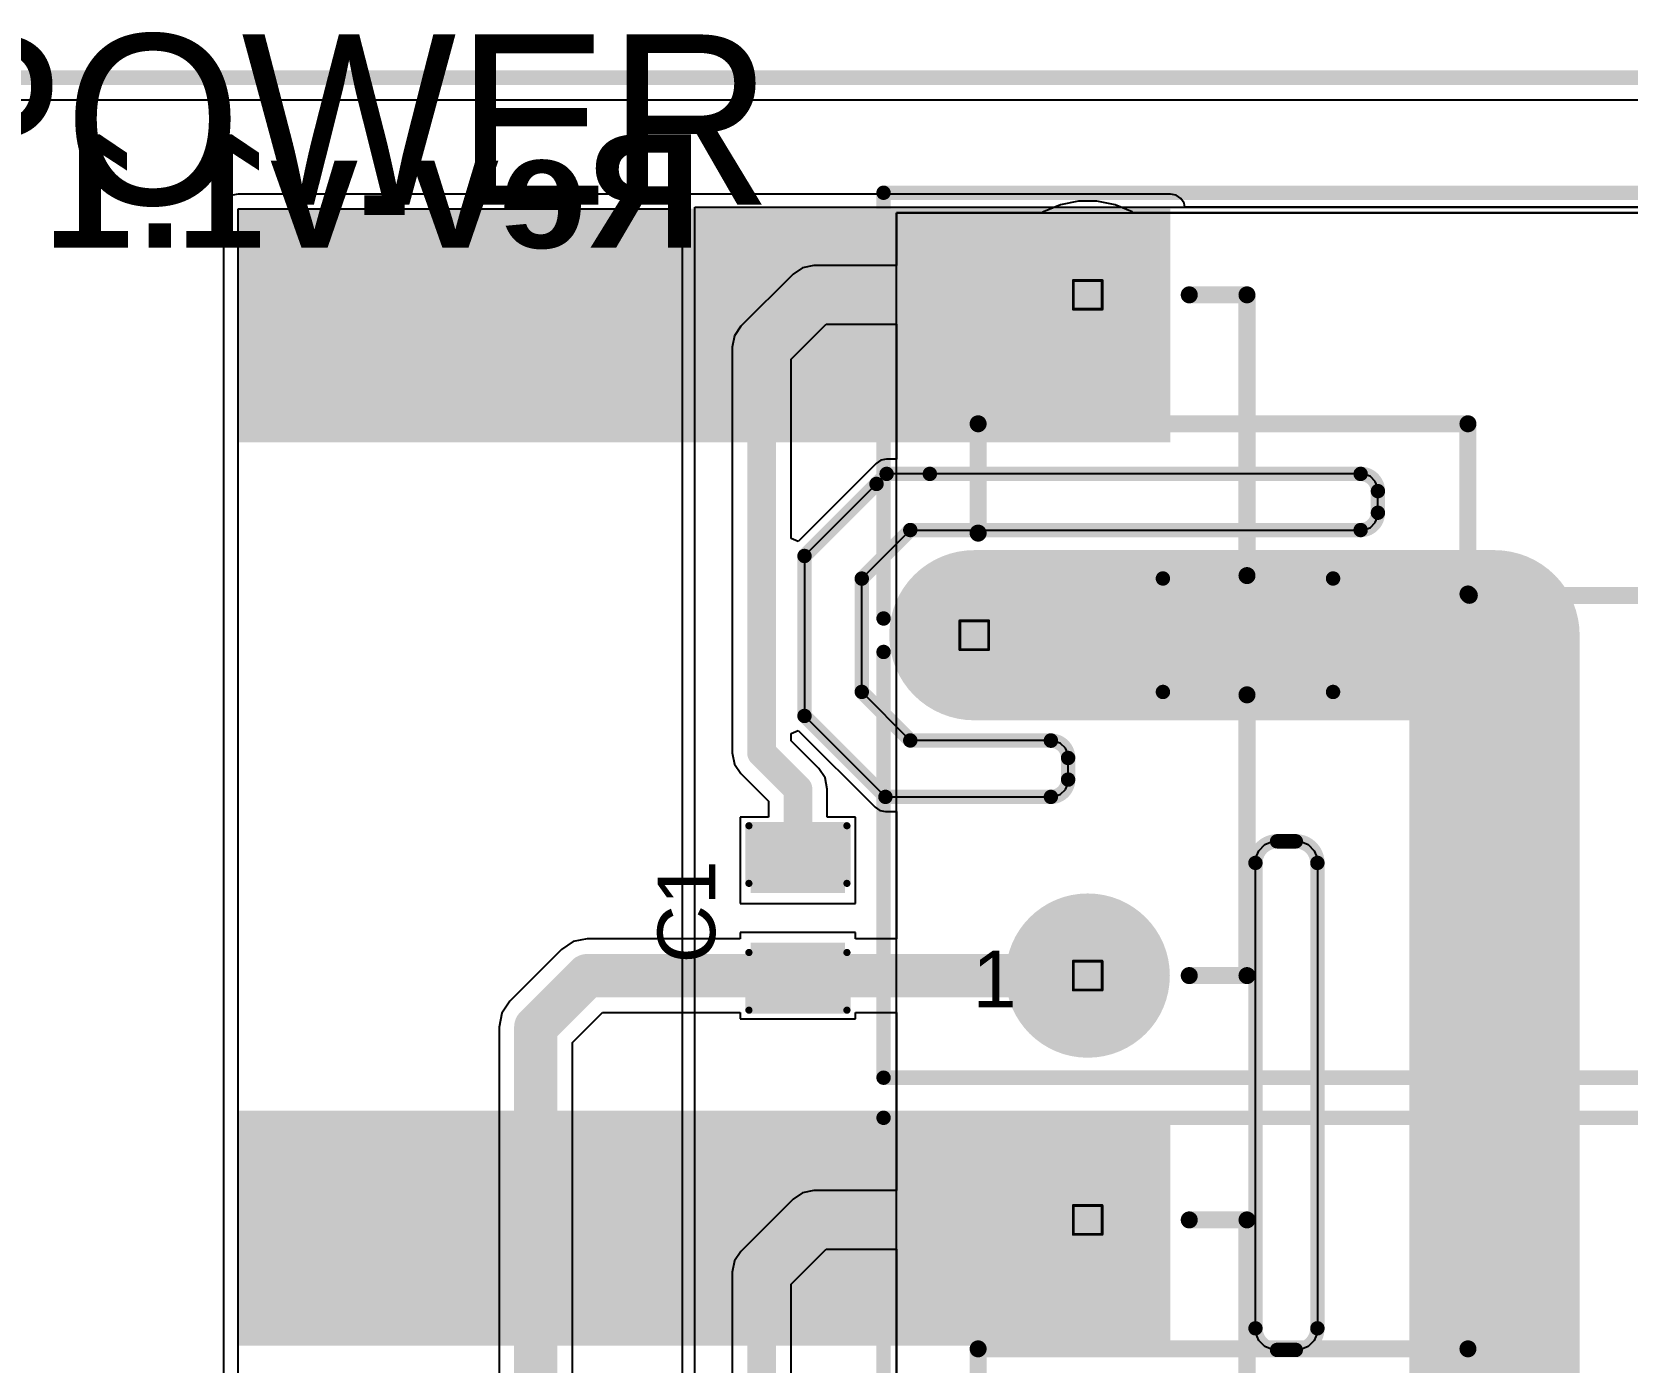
# Model space of a CAD drawing. Header units: inches. Extents: x -4 to 338, y -3 to 155.
# Drawn here: x 10.94 to 39.06, y 75.93 to 99.38 of the extents above; entities that cross this region are included whole.
import ezdxf

# ---------------------------------------------------------------- set-up
doc = ezdxf.new("R2010")
doc.units = ezdxf.units.IN
for name, color, linetype in [('Board Outline', 216, 'Continuous'), ('Bottom Layer', 5, 'Continuous'), ('Bottom Overlay', 54, 'Continuous'), ('Bottom Solder', 6, 'Continuous'), ('Drill Drawing', 1, 'Continuous'), ('Multi-Layer', 9, 'Continuous'), ('Pad Holes', 156, 'Continuous'), ('Top Layer', 1, 'Continuous'), ('Top Overlay', 2, 'Continuous'), ('Top Paste', 8, 'Continuous'), ('Top Solder', 216, 'Continuous')]:
    doc.layers.add(name, color=color, linetype=linetype)
doc.styles.add('Arial', font='', dxfattribs={"height": 0.2})
doc.styles.add('Arial_Bold', font='', dxfattribs={"height": 0.2})
doc.styles.add('High Tower Text', font='', dxfattribs={"height": 0.2})
doc.styles.get('Arial').set_extended_font_data('Arial')
doc.styles.get('Arial_Bold').set_extended_font_data('Arial', bold=True)
doc.styles.get('High Tower Text').set_extended_font_data('High Tower Text')

# ---------------------------------------------------------------- blocks, each defined once
blk = doc.blocks.new('SRD_05VDC_SL_C_14')
at = {"layer": 'Bottom Layer'}
h = blk.add_hatch(color=5, dxfattribs=at)
edge = h.paths.add_edge_path()
edge.add_arc((-5.1, 6), 1.397, 0, 360)
h = blk.add_hatch(color=5, dxfattribs=at)
edge = h.paths.add_edge_path()
edge.add_arc((7.1, 5.999), 1.397, 0, 360)
h = blk.add_hatch(color=5, dxfattribs=at)
edge = h.paths.add_edge_path()
edge.add_arc((-7.1, 0), 1.397, 0, 360)
h = blk.add_hatch(color=5, dxfattribs=at)
edge = h.paths.add_edge_path()
edge.add_arc((-5.1, -6), 1.397, 0, 360)
h = blk.add_hatch(color=5, dxfattribs=at)
edge = h.paths.add_edge_path()
edge.add_arc((7.1, -5.999), 1.397, 0, 360)
at = {"layer": 'Bottom Solder'}
h = blk.add_hatch(color=6, dxfattribs=at)
edge = h.paths.add_edge_path()
edge.add_arc((-5.1, 6), 1.448, 0, 360)
h = blk.add_hatch(color=6, dxfattribs=at)
edge = h.paths.add_edge_path()
edge.add_arc((7.1, 5.999), 1.448, 0, 360)
h = blk.add_hatch(color=6, dxfattribs=at)
edge = h.paths.add_edge_path()
edge.add_arc((-7.1, 0), 1.448, 0, 360)
h = blk.add_hatch(color=6, dxfattribs=at)
edge = h.paths.add_edge_path()
edge.add_arc((-5.1, -6), 1.448, 0, 360)
h = blk.add_hatch(color=6, dxfattribs=at)
edge = h.paths.add_edge_path()
edge.add_arc((7.1, -5.999), 1.448, 0, 360)
at = {"layer": 'Multi-Layer'}
h = blk.add_hatch(color=9, dxfattribs=at)
edge = h.paths.add_edge_path()
edge.add_arc((-5.1, 6), 1.397, 0, 360)
h = blk.add_hatch(color=9, dxfattribs=at)
edge = h.paths.add_edge_path()
edge.add_arc((7.1, 5.999), 1.397, 0, 360)
h = blk.add_hatch(color=9, dxfattribs=at)
edge = h.paths.add_edge_path()
edge.add_arc((-7.1, 0), 1.397, 0, 360)
h = blk.add_hatch(color=9, dxfattribs=at)
edge = h.paths.add_edge_path()
edge.add_arc((-5.1, -6), 1.397, 0, 360)
h = blk.add_hatch(color=9, dxfattribs=at)
edge = h.paths.add_edge_path()
edge.add_arc((7.1, -5.999), 1.397, 0, 360)
at = {"layer": 'Pad Holes'}
h = blk.add_hatch(color=7, dxfattribs=at)
edge = h.paths.add_edge_path()
edge.add_arc((-5.1, 6), 0.762, 0, 360)
h = blk.add_hatch(color=7, dxfattribs=at)
edge = h.paths.add_edge_path()
edge.add_arc((7.1, 5.999), 0.762, 0, 360)
h = blk.add_hatch(color=7, dxfattribs=at)
edge = h.paths.add_edge_path()
edge.add_arc((-7.1, 0), 0.762, 0, 360)
h = blk.add_hatch(color=7, dxfattribs=at)
edge = h.paths.add_edge_path()
edge.add_arc((-5.1, -6), 0.762, 0, 360)
h = blk.add_hatch(color=7, dxfattribs=at)
edge = h.paths.add_edge_path()
edge.add_arc((7.1, -5.999), 0.762, 0, 360)
at = {"layer": 'Top Layer'}
h = blk.add_hatch(color=1, dxfattribs=at)
edge = h.paths.add_edge_path()
edge.add_arc((-5.1, 6), 1.397, 0, 360)
h = blk.add_hatch(color=1, dxfattribs=at)
edge = h.paths.add_edge_path()
edge.add_arc((7.1, 5.999), 1.397, 0, 360)
h = blk.add_hatch(color=1, dxfattribs=at)
edge = h.paths.add_edge_path()
edge.add_arc((-7.1, 0), 1.397, 0, 360)
h = blk.add_hatch(color=1, dxfattribs=at)
edge = h.paths.add_edge_path()
edge.add_arc((-5.1, -6), 1.397, 0, 360)
h = blk.add_hatch(color=1, dxfattribs=at)
edge = h.paths.add_edge_path()
edge.add_arc((7.1, -5.999), 1.397, 0, 360)
at = {"layer": 'Top Solder'}
h = blk.add_hatch(color=216, dxfattribs=at)
edge = h.paths.add_edge_path()
edge.add_arc((-5.1, 6), 1.448, 0, 360)
h = blk.add_hatch(color=216, dxfattribs=at)
edge = h.paths.add_edge_path()
edge.add_arc((7.1, 5.999), 1.448, 0, 360)
h = blk.add_hatch(color=216, dxfattribs=at)
edge = h.paths.add_edge_path()
edge.add_arc((-7.1, 0), 1.448, 0, 360)
h = blk.add_hatch(color=216, dxfattribs=at)
edge = h.paths.add_edge_path()
edge.add_arc((-5.1, -6), 1.448, 0, 360)
h = blk.add_hatch(color=216, dxfattribs=at)
edge = h.paths.add_edge_path()
edge.add_arc((7.1, -5.999), 1.448, 0, 360)
at = {"layer": 'Top Overlay'}
for points in [[(-8.699, 0.295, 0.254, 0.254, 0), (-8.699, 7.8, 0.254, 0.254, 0)], [(-8.699, 7.8, 0.254, 0.254, 0), (10.501, 7.8, 0.254, 0.254, 0)], [(10.501, -7.8, 0.254, 0.254, 0), (10.501, 7.8, 0.254, 0.254, 0)], [(-3.31, 6, 0.3, 0.3, 0), (-2.292, 6, 0.3, 0.3, 0)], [(-2.292, 1.051, 0.3, 0.3, 0), (-2.292, 6, 0.3, 0.3, 0)], [(7.099, 2.019, 0.254, 0.254, 0), (7.099, 4.247, 0.254, 0.254, 0)], [(-7.032, 3.727, 0.3, 0.3, 0), (1.604, 3.727, 0.3, 0.3, 0)], [(-7.032, 1.8, 0.3, 0.3, 0), (-7.032, 3.727, 0.3, 0.3, 0)], [(1.604, 0.727, 0.3, 0.3, 0), (1.604, 3.727, 0.3, 0.3, 0)], [(6.15, 0.701, 0.3, 0.3, 0), (7.801, 2.309, 0.3, 0.3, 0)], [(-3.775, -1, 0.254, 0.254, 0), (-3.775, 1, 0.254, 0.254, 0)], [(-3.775, 1, 0.254, 0.254, 0), (-0.775, 1, 0.254, 0.254, 0)], [(-0.775, -1, 0.254, 0.254, 0), (-0.775, 1, 0.254, 0.254, 0)], [(1.604, 0.727, 0.3, 0.3, 0), (1.628, 0.703, 0.3, 0.3, 0)], [(1.628, 0.703, 0.3, 0.3, 0), (5.644, 0.703, 0.3, 0.3, 0)], [(5.644, 0.703, 0.3, 0.3, 0), (6.152, 0.703, 0.3, 0.3, 0)], [(-8.699, -7.8, 0.254, 0.254, 0), (-8.699, -0.295, 0.254, 0.254, 0)], [(7.168, -4.257, 0.3, 0.3, 0), (7.168, -0.312, 0.3, 0.3, 0)], [(-3.775, -1, 0.254, 0.254, 0), (-0.775, -1, 0.254, 0.254, 0)], [(-2.292, -6, 0.3, 0.3, 0), (-2.292, -1.051, 0.3, 0.3, 0)], [(-3.31, -6, 0.3, 0.3, 0), (-2.292, -6, 0.3, 0.3, 0)], [(-8.699, -7.8, 0.254, 0.254, 0), (10.501, -7.8, 0.254, 0.254, 0)]]:
    blk.add_lwpolyline(points, format="xyseb", dxfattribs=at)
for points in [[(-8.763, 7.8, 0.127, 0.127, 1), (-8.636, 7.8, 0.127, 0.127, 1)], [(-8.763, 7.8, 0.127, 0.127, 1), (-8.636, 7.8, 0.127, 0.127, 1)], [(10.437, 7.8, 0.127, 0.127, 1), (10.564, 7.8, 0.127, 0.127, 1)], [(10.437, 7.8, 0.127, 0.127, 1), (10.564, 7.8, 0.127, 0.127, 1)], [(-3.385, 6, 0.15, 0.15, 1), (-3.235, 6, 0.15, 0.15, 1)], [(-2.367, 6, 0.15, 0.15, 1), (-2.217, 6, 0.15, 0.15, 1)], [(-2.367, 6, 0.15, 0.15, 1), (-2.217, 6, 0.15, 0.15, 1)], [(7.036, 4.247, 0.127, 0.127, 1), (7.163, 4.247, 0.127, 0.127, 1)], [(-7.107, 3.727, 0.15, 0.15, 1), (-6.957, 3.727, 0.15, 0.15, 1)], [(-7.107, 3.727, 0.15, 0.15, 1), (-6.957, 3.727, 0.15, 0.15, 1)], [(1.529, 3.727, 0.15, 0.15, 1), (1.679, 3.727, 0.15, 0.15, 1)], [(1.529, 3.727, 0.15, 0.15, 1), (1.679, 3.727, 0.15, 0.15, 1)], [(7.726, 2.309, 0.15, 0.15, 1), (7.876, 2.309, 0.15, 0.15, 1)], [(7.036, 2.019, 0.127, 0.127, 1), (7.163, 2.019, 0.127, 0.127, 1)], [(-7.107, 1.8, 0.15, 0.15, 1), (-6.957, 1.8, 0.15, 0.15, 1)], [(-3.838, 1, 0.127, 0.127, 1), (-3.711, 1, 0.127, 0.127, 1)], [(-3.838, 1, 0.127, 0.127, 1), (-3.711, 1, 0.127, 0.127, 1)], [(-2.367, 1.051, 0.15, 0.15, 1), (-2.217, 1.051, 0.15, 0.15, 1)], [(-0.838, 1, 0.127, 0.127, 1), (-0.711, 1, 0.127, 0.127, 1)], [(-0.838, 1, 0.127, 0.127, 1), (-0.711, 1, 0.127, 0.127, 1)], [(1.529, 0.727, 0.15, 0.15, 1), (1.679, 0.727, 0.15, 0.15, 1)], [(1.529, 0.727, 0.15, 0.15, 1), (1.679, 0.727, 0.15, 0.15, 1)], [(1.553, 0.703, 0.15, 0.15, 1), (1.703, 0.703, 0.15, 0.15, 1)], [(1.553, 0.703, 0.15, 0.15, 1), (1.703, 0.703, 0.15, 0.15, 1)], [(5.569, 0.703, 0.15, 0.15, 1), (5.719, 0.703, 0.15, 0.15, 1)], [(5.569, 0.703, 0.15, 0.15, 1), (5.719, 0.703, 0.15, 0.15, 1)], [(6.075, 0.701, 0.15, 0.15, 1), (6.225, 0.701, 0.15, 0.15, 1)], [(6.077, 0.703, 0.15, 0.15, 1), (6.227, 0.703, 0.15, 0.15, 1)], [(-8.763, 0.295, 0.127, 0.127, 1), (-8.636, 0.295, 0.127, 0.127, 1)], [(-8.763, -0.295, 0.127, 0.127, 1), (-8.636, -0.295, 0.127, 0.127, 1)], [(7.093, -0.312, 0.15, 0.15, 1), (7.243, -0.312, 0.15, 0.15, 1)], [(-3.838, -1, 0.127, 0.127, 1), (-3.711, -1, 0.127, 0.127, 1)], [(-3.838, -1, 0.127, 0.127, 1), (-3.711, -1, 0.127, 0.127, 1)], [(-2.367, -1.051, 0.15, 0.15, 1), (-2.217, -1.051, 0.15, 0.15, 1)], [(-0.838, -1, 0.127, 0.127, 1), (-0.711, -1, 0.127, 0.127, 1)], [(-0.838, -1, 0.127, 0.127, 1), (-0.711, -1, 0.127, 0.127, 1)], [(7.093, -4.257, 0.15, 0.15, 1), (7.243, -4.257, 0.15, 0.15, 1)], [(-3.385, -6, 0.15, 0.15, 1), (-3.235, -6, 0.15, 0.15, 1)], [(-2.367, -6, 0.15, 0.15, 1), (-2.217, -6, 0.15, 0.15, 1)], [(-2.367, -6, 0.15, 0.15, 1), (-2.217, -6, 0.15, 0.15, 1)], [(-8.763, -7.8, 0.127, 0.127, 1), (-8.636, -7.8, 0.127, 0.127, 1)], [(-8.763, -7.8, 0.127, 0.127, 1), (-8.636, -7.8, 0.127, 0.127, 1)], [(10.437, -7.8, 0.127, 0.127, 1), (10.564, -7.8, 0.127, 0.127, 1)], [(10.438, -7.8, 0.127, 0.127, 1), (10.565, -7.8, 0.127, 0.127, 1)]]:
    blk.add_lwpolyline(points, format="xyseb", close=True, dxfattribs=at)
at = {"layer": 'Top Overlay', "style": 'Arial'}
blk.add_text('1', height=1, rotation=360, dxfattribs=at).set_placement((-7.132, -6.559))
blk = doc.blocks.new('SRD_05VDC_SL_C_15')
at = {"layer": 'Bottom Layer'}
h = blk.add_hatch(color=5, dxfattribs=at)
edge = h.paths.add_edge_path()
edge.add_arc((-5.1, 6), 1.397, 0, 360)
h = blk.add_hatch(color=5, dxfattribs=at)
edge = h.paths.add_edge_path()
edge.add_arc((7.1, 5.999), 1.397, 0, 360)
h = blk.add_hatch(color=5, dxfattribs=at)
edge = h.paths.add_edge_path()
edge.add_arc((-7.1, 0), 1.397, 0, 360)
h = blk.add_hatch(color=5, dxfattribs=at)
edge = h.paths.add_edge_path()
edge.add_arc((-5.1, -6), 1.397, 0, 360)
h = blk.add_hatch(color=5, dxfattribs=at)
edge = h.paths.add_edge_path()
edge.add_arc((7.1, -5.999), 1.397, 0, 360)
at = {"layer": 'Bottom Solder'}
h = blk.add_hatch(color=6, dxfattribs=at)
edge = h.paths.add_edge_path()
edge.add_arc((-5.1, 6), 1.448, 0, 360)
h = blk.add_hatch(color=6, dxfattribs=at)
edge = h.paths.add_edge_path()
edge.add_arc((7.1, 5.999), 1.448, 0, 360)
h = blk.add_hatch(color=6, dxfattribs=at)
edge = h.paths.add_edge_path()
edge.add_arc((-7.1, 0), 1.448, 0, 360)
h = blk.add_hatch(color=6, dxfattribs=at)
edge = h.paths.add_edge_path()
edge.add_arc((-5.1, -6), 1.448, 0, 360)
h = blk.add_hatch(color=6, dxfattribs=at)
edge = h.paths.add_edge_path()
edge.add_arc((7.1, -5.999), 1.448, 0, 360)
at = {"layer": 'Multi-Layer'}
h = blk.add_hatch(color=9, dxfattribs=at)
edge = h.paths.add_edge_path()
edge.add_arc((-5.1, 6), 1.397, 0, 360)
h = blk.add_hatch(color=9, dxfattribs=at)
edge = h.paths.add_edge_path()
edge.add_arc((7.1, 5.999), 1.397, 0, 360)
h = blk.add_hatch(color=9, dxfattribs=at)
edge = h.paths.add_edge_path()
edge.add_arc((-7.1, 0), 1.397, 0, 360)
h = blk.add_hatch(color=9, dxfattribs=at)
edge = h.paths.add_edge_path()
edge.add_arc((-5.1, -6), 1.397, 0, 360)
h = blk.add_hatch(color=9, dxfattribs=at)
edge = h.paths.add_edge_path()
edge.add_arc((7.1, -5.999), 1.397, 0, 360)
at = {"layer": 'Pad Holes'}
h = blk.add_hatch(color=7, dxfattribs=at)
edge = h.paths.add_edge_path()
edge.add_arc((-5.1, 6), 0.762, 0, 360)
h = blk.add_hatch(color=7, dxfattribs=at)
edge = h.paths.add_edge_path()
edge.add_arc((7.1, 5.999), 0.762, 0, 360)
h = blk.add_hatch(color=7, dxfattribs=at)
edge = h.paths.add_edge_path()
edge.add_arc((-7.1, 0), 0.762, 0, 360)
h = blk.add_hatch(color=7, dxfattribs=at)
edge = h.paths.add_edge_path()
edge.add_arc((-5.1, -6), 0.762, 0, 360)
h = blk.add_hatch(color=7, dxfattribs=at)
edge = h.paths.add_edge_path()
edge.add_arc((7.1, -5.999), 0.762, 0, 360)
at = {"layer": 'Top Layer'}
h = blk.add_hatch(color=1, dxfattribs=at)
edge = h.paths.add_edge_path()
edge.add_arc((-5.1, 6), 1.397, 0, 360)
h = blk.add_hatch(color=1, dxfattribs=at)
edge = h.paths.add_edge_path()
edge.add_arc((7.1, 5.999), 1.397, 0, 360)
h = blk.add_hatch(color=1, dxfattribs=at)
edge = h.paths.add_edge_path()
edge.add_arc((-7.1, 0), 1.397, 0, 360)
h = blk.add_hatch(color=1, dxfattribs=at)
edge = h.paths.add_edge_path()
edge.add_arc((-5.1, -6), 1.397, 0, 360)
h = blk.add_hatch(color=1, dxfattribs=at)
edge = h.paths.add_edge_path()
edge.add_arc((7.1, -5.999), 1.397, 0, 360)
at = {"layer": 'Top Solder'}
h = blk.add_hatch(color=216, dxfattribs=at)
edge = h.paths.add_edge_path()
edge.add_arc((-5.1, 6), 1.448, 0, 360)
h = blk.add_hatch(color=216, dxfattribs=at)
edge = h.paths.add_edge_path()
edge.add_arc((7.1, 5.999), 1.448, 0, 360)
h = blk.add_hatch(color=216, dxfattribs=at)
edge = h.paths.add_edge_path()
edge.add_arc((-7.1, 0), 1.448, 0, 360)
h = blk.add_hatch(color=216, dxfattribs=at)
edge = h.paths.add_edge_path()
edge.add_arc((-5.1, -6), 1.448, 0, 360)
h = blk.add_hatch(color=216, dxfattribs=at)
edge = h.paths.add_edge_path()
edge.add_arc((7.1, -5.999), 1.448, 0, 360)
at = {"layer": 'Top Overlay'}
for points in [[(-8.699, 0.295, 0.254, 0.254, 0), (-8.699, 7.8, 0.254, 0.254, 0)], [(-8.699, 7.8, 0.254, 0.254, 0), (10.501, 7.8, 0.254, 0.254, 0)], [(10.501, -7.8, 0.254, 0.254, 0), (10.501, 7.8, 0.254, 0.254, 0)], [(-3.31, 6, 0.3, 0.3, 0), (-2.292, 6, 0.3, 0.3, 0)], [(-2.292, 1.051, 0.3, 0.3, 0), (-2.292, 6, 0.3, 0.3, 0)], [(7.099, 2.019, 0.254, 0.254, 0), (7.099, 4.247, 0.254, 0.254, 0)], [(-7.032, 3.727, 0.3, 0.3, 0), (1.604, 3.727, 0.3, 0.3, 0)], [(-7.032, 1.8, 0.3, 0.3, 0), (-7.032, 3.727, 0.3, 0.3, 0)], [(1.604, 0.727, 0.3, 0.3, 0), (1.604, 3.727, 0.3, 0.3, 0)], [(6.15, 0.701, 0.3, 0.3, 0), (7.801, 2.309, 0.3, 0.3, 0)], [(-3.775, -1, 0.254, 0.254, 0), (-3.775, 1, 0.254, 0.254, 0)], [(-3.775, 1, 0.254, 0.254, 0), (-0.775, 1, 0.254, 0.254, 0)], [(-0.775, -1, 0.254, 0.254, 0), (-0.775, 1, 0.254, 0.254, 0)], [(1.604, 0.727, 0.3, 0.3, 0), (1.628, 0.703, 0.3, 0.3, 0)], [(1.628, 0.703, 0.3, 0.3, 0), (5.644, 0.703, 0.3, 0.3, 0)], [(5.644, 0.703, 0.3, 0.3, 0), (6.152, 0.703, 0.3, 0.3, 0)], [(-8.699, -7.8, 0.254, 0.254, 0), (-8.699, -0.295, 0.254, 0.254, 0)], [(7.168, -4.257, 0.3, 0.3, 0), (7.168, -0.312, 0.3, 0.3, 0)], [(-3.775, -1, 0.254, 0.254, 0), (-0.775, -1, 0.254, 0.254, 0)], [(-2.292, -6, 0.3, 0.3, 0), (-2.292, -1.051, 0.3, 0.3, 0)], [(-3.31, -6, 0.3, 0.3, 0), (-2.292, -6, 0.3, 0.3, 0)], [(-8.699, -7.8, 0.254, 0.254, 0), (10.501, -7.8, 0.254, 0.254, 0)]]:
    blk.add_lwpolyline(points, format="xyseb", dxfattribs=at)
for points in [[(-8.763, 7.8, 0.127, 0.127, 1), (-8.636, 7.8, 0.127, 0.127, 1)], [(-8.763, 7.8, 0.127, 0.127, 1), (-8.636, 7.8, 0.127, 0.127, 1)], [(10.437, 7.8, 0.127, 0.127, 1), (10.564, 7.8, 0.127, 0.127, 1)], [(10.437, 7.8, 0.127, 0.127, 1), (10.564, 7.8, 0.127, 0.127, 1)], [(-3.385, 6, 0.15, 0.15, 1), (-3.235, 6, 0.15, 0.15, 1)], [(-2.367, 6, 0.15, 0.15, 1), (-2.217, 6, 0.15, 0.15, 1)], [(-2.367, 6, 0.15, 0.15, 1), (-2.217, 6, 0.15, 0.15, 1)], [(7.036, 4.247, 0.127, 0.127, 1), (7.163, 4.247, 0.127, 0.127, 1)], [(-7.107, 3.727, 0.15, 0.15, 1), (-6.957, 3.727, 0.15, 0.15, 1)], [(-7.107, 3.727, 0.15, 0.15, 1), (-6.957, 3.727, 0.15, 0.15, 1)], [(1.529, 3.727, 0.15, 0.15, 1), (1.679, 3.727, 0.15, 0.15, 1)], [(1.529, 3.727, 0.15, 0.15, 1), (1.679, 3.727, 0.15, 0.15, 1)], [(7.726, 2.309, 0.15, 0.15, 1), (7.876, 2.309, 0.15, 0.15, 1)], [(7.036, 2.019, 0.127, 0.127, 1), (7.163, 2.019, 0.127, 0.127, 1)], [(-7.107, 1.8, 0.15, 0.15, 1), (-6.957, 1.8, 0.15, 0.15, 1)], [(-3.838, 1, 0.127, 0.127, 1), (-3.711, 1, 0.127, 0.127, 1)], [(-3.838, 1, 0.127, 0.127, 1), (-3.711, 1, 0.127, 0.127, 1)], [(-2.367, 1.051, 0.15, 0.15, 1), (-2.217, 1.051, 0.15, 0.15, 1)], [(-0.838, 1, 0.127, 0.127, 1), (-0.711, 1, 0.127, 0.127, 1)], [(-0.838, 1, 0.127, 0.127, 1), (-0.711, 1, 0.127, 0.127, 1)], [(1.529, 0.727, 0.15, 0.15, 1), (1.679, 0.727, 0.15, 0.15, 1)], [(1.529, 0.727, 0.15, 0.15, 1), (1.679, 0.727, 0.15, 0.15, 1)], [(1.553, 0.703, 0.15, 0.15, 1), (1.703, 0.703, 0.15, 0.15, 1)], [(1.553, 0.703, 0.15, 0.15, 1), (1.703, 0.703, 0.15, 0.15, 1)], [(5.569, 0.703, 0.15, 0.15, 1), (5.719, 0.703, 0.15, 0.15, 1)], [(5.569, 0.703, 0.15, 0.15, 1), (5.719, 0.703, 0.15, 0.15, 1)], [(6.075, 0.701, 0.15, 0.15, 1), (6.225, 0.701, 0.15, 0.15, 1)], [(6.077, 0.703, 0.15, 0.15, 1), (6.227, 0.703, 0.15, 0.15, 1)], [(-8.763, 0.295, 0.127, 0.127, 1), (-8.636, 0.295, 0.127, 0.127, 1)], [(-8.763, -0.295, 0.127, 0.127, 1), (-8.636, -0.295, 0.127, 0.127, 1)], [(7.093, -0.312, 0.15, 0.15, 1), (7.243, -0.312, 0.15, 0.15, 1)], [(-3.838, -1, 0.127, 0.127, 1), (-3.711, -1, 0.127, 0.127, 1)], [(-3.838, -1, 0.127, 0.127, 1), (-3.711, -1, 0.127, 0.127, 1)], [(-2.367, -1.051, 0.15, 0.15, 1), (-2.217, -1.051, 0.15, 0.15, 1)], [(-0.838, -1, 0.127, 0.127, 1), (-0.711, -1, 0.127, 0.127, 1)], [(-0.838, -1, 0.127, 0.127, 1), (-0.711, -1, 0.127, 0.127, 1)], [(7.093, -4.257, 0.15, 0.15, 1), (7.243, -4.257, 0.15, 0.15, 1)], [(-3.385, -6, 0.15, 0.15, 1), (-3.235, -6, 0.15, 0.15, 1)], [(-2.367, -6, 0.15, 0.15, 1), (-2.217, -6, 0.15, 0.15, 1)], [(-2.367, -6, 0.15, 0.15, 1), (-2.217, -6, 0.15, 0.15, 1)], [(-8.763, -7.8, 0.127, 0.127, 1), (-8.636, -7.8, 0.127, 0.127, 1)], [(-8.763, -7.8, 0.127, 0.127, 1), (-8.636, -7.8, 0.127, 0.127, 1)], [(10.437, -7.8, 0.127, 0.127, 1), (10.564, -7.8, 0.127, 0.127, 1)], [(10.438, -7.8, 0.127, 0.127, 1), (10.565, -7.8, 0.127, 0.127, 1)]]:
    blk.add_lwpolyline(points, format="xyseb", close=True, dxfattribs=at)
at = {"layer": 'Top Overlay', "style": 'Arial'}
blk.add_text('1', height=1, rotation=360, dxfattribs=at).set_placement((-7.132, -6.559))
blk = doc.blocks.new('C___0805_31')
at = {"layer": 'Top Layer'}
for points in [[(-1.524, 0.762), (-0.508, 0.762), (-0.508, -0.762), (-1.524, -0.762)], [(0.508, 0.762), (1.524, 0.762), (1.524, -0.762), (0.508, -0.762)]]:
    blk.add_hatch(color=1, dxfattribs=at).paths.add_polyline_path(points)
at = {"layer": 'Top Paste'}
for points in [[(-1.524, 0.762), (-0.508, 0.762), (-0.508, -0.762), (-1.524, -0.762)], [(0.508, 0.762), (1.524, 0.762), (1.524, -0.762), (0.508, -0.762)]]:
    blk.add_hatch(color=8, dxfattribs=at).paths.add_polyline_path(points)
at = {"layer": 'Top Solder'}
for points in [[(-1.594, 0.832), (-0.438, 0.832), (-0.438, -0.832), (-1.594, -0.832)], [(0.438, 0.832), (1.594, 0.832), (1.594, -0.832), (0.438, -0.832)]]:
    blk.add_hatch(color=216, dxfattribs=at).paths.add_polyline_path(points)
at = {"layer": 'Top Overlay'}
for points in [[(-1.626, 0.864, 0.127, 0.127, 0), (-1.626, -0.864, 0.127, 0.127, 0)], [(-1.626, 0.864, 0.127, 0.127, 0), (-0.61, 0.864, 0.127, 0.127, 0)], [(0.61, 0.864, 0.127, 0.127, 0), (1.626, 0.864, 0.127, 0.127, 0)], [(1.626, 0.864, 0.127, 0.127, 0), (1.626, -0.864, 0.127, 0.127, 0)], [(-1.626, -0.864, 0.127, 0.127, 0), (-0.61, -0.864, 0.127, 0.127, 0)], [(0.61, -0.864, 0.127, 0.127, 0), (1.626, -0.864, 0.127, 0.127, 0)]]:
    blk.add_lwpolyline(points, format="xyseb", dxfattribs=at)
for points in [[(-1.657, 0.864, 0.0635, 0.0635, 1), (-1.594, 0.864, 0.0635, 0.0635, 1)], [(-1.657, 0.864, 0.0635, 0.0635, 1), (-1.594, 0.864, 0.0635, 0.0635, 1)], [(-0.641, 0.864, 0.0635, 0.0635, 1), (-0.578, 0.864, 0.0635, 0.0635, 1)], [(0.578, 0.864, 0.0635, 0.0635, 1), (0.641, 0.864, 0.0635, 0.0635, 1)], [(1.594, 0.864, 0.0635, 0.0635, 1), (1.657, 0.864, 0.0635, 0.0635, 1)], [(1.594, 0.864, 0.0635, 0.0635, 1), (1.657, 0.864, 0.0635, 0.0635, 1)], [(-1.657, -0.864, 0.0635, 0.0635, 1), (-1.594, -0.864, 0.0635, 0.0635, 1)], [(-1.657, -0.864, 0.0635, 0.0635, 1), (-1.594, -0.864, 0.0635, 0.0635, 1)], [(-0.641, -0.864, 0.0635, 0.0635, 1), (-0.578, -0.864, 0.0635, 0.0635, 1)], [(0.578, -0.864, 0.0635, 0.0635, 1), (0.641, -0.864, 0.0635, 0.0635, 1)], [(1.594, -0.864, 0.0635, 0.0635, 1), (1.657, -0.864, 0.0635, 0.0635, 1)], [(1.594, -0.864, 0.0635, 0.0635, 1), (1.657, -0.864, 0.0635, 0.0635, 1)]]:
    blk.add_lwpolyline(points, format="xyseb", close=True, dxfattribs=at)

msp = doc.modelspace()

# ---------------------------------------------------------------- hatches: boundary and pattern name
at = {"layer": 'Bottom Layer'}
for points in [[(14.58, 92.147), (31.013, 92.147), (31.013, 96.266), (14.58, 96.266)], [(14.58, 76.225), (31.013, 76.225), (31.013, 80.366), (14.58, 80.366)]]:
    msp.add_hatch(color=5, dxfattribs=at).paths.add_polyline_path(points)

# ---------------------------------------------------------------- linework, layer by layer
at = {"layer": 'Board Outline'}
for points in [[(0.919, 98.577, 0.254, 0.254, 0), (65.731, 98.577, 0.254, 0.254, 0)], [(25.832, 91.415, 0.254, 0.254, 0), (26.01, 91.592, 0.254, 0.254, 0)], [(26.01, 91.592, 0.254, 0.254, 0), (26.772, 91.592, 0.254, 0.254, 0)], [(26.772, 91.592, 0.254, 0.254, 0), (34.366, 91.592, 0.254, 0.254, 0)], [(34.366, 91.592, 0.254, 0.254, -0.414214), (34.671, 91.288, 0.254, 0.254, 0)], [(24.562, 90.145, 0.254, 0.254, 0), (25.832, 91.415, 0.254, 0.254, 0)], [(34.671, 90.907, 0.254, 0.254, 0), (34.671, 91.288, 0.254, 0.254, 0)], [(34.671, 90.907, 0.254, 0.254, -0.414214), (34.366, 90.602, 0.254, 0.254, 0)], [(25.571, 89.746, 0.254, 0.254, 0), (26.427, 90.602, 0.254, 0.254, 0)], [(26.427, 90.602, 0.254, 0.254, 0), (34.366, 90.602, 0.254, 0.254, 0)], [(24.562, 87.325, 0.254, 0.254, 0), (24.562, 90.145, 0.254, 0.254, 0)], [(25.571, 87.749, 0.254, 0.254, 0), (25.571, 89.746, 0.254, 0.254, 0)], [(25.571, 87.749, 0.254, 0.254, 0), (26.427, 86.893, 0.254, 0.254, 0)], [(24.562, 87.325, 0.254, 0.254, 0), (25.989, 85.898, 0.254, 0.254, 0)], [(26.427, 86.893, 0.254, 0.254, 0), (28.905, 86.893, 0.254, 0.254, 0)], [(28.905, 86.889, 0.254, 0.254, -0.414214), (29.21, 86.584, 0.254, 0.254, 0)], [(29.21, 86.203, 0.254, 0.254, 0), (29.21, 86.584, 0.254, 0.254, 0)], [(29.21, 86.203, 0.254, 0.254, -0.414214), (28.905, 85.898, 0.254, 0.254, 0)], [(25.989, 85.898, 0.254, 0.254, 0), (28.905, 85.898, 0.254, 0.254, 0)], [(32.512, 84.734, 0.254, 0.254, -0.414214), (32.893, 85.115, 0.254, 0.254, 0)], [(32.893, 85.115, 0.254, 0.254, 0), (33.223, 85.115, 0.254, 0.254, 0)], [(33.223, 85.115, 0.254, 0.254, -0.414214), (33.604, 84.734, 0.254, 0.254, 0)], [(32.512, 76.53, 0.254, 0.254, 0), (32.512, 84.734, 0.254, 0.254, 0)], [(33.604, 76.53, 0.254, 0.254, 0), (33.604, 84.734, 0.254, 0.254, 0)], [(32.893, 76.149, 0.254, 0.254, -0.414214), (32.512, 76.53, 0.254, 0.254, 0)], [(33.604, 76.53, 0.254, 0.254, -0.414214), (33.223, 76.149, 0.254, 0.254, 0)], [(32.893, 76.149, 0.254, 0.254, 0), (33.223, 76.149, 0.254, 0.254, 0)]]:
    msp.add_lwpolyline(points, format="xyseb", dxfattribs=at)
for points in [[(25.946, 91.592, 0.127, 0.127, 1), (26.073, 91.592, 0.127, 0.127, 1)], [(25.946, 91.592, 0.127, 0.127, 1), (26.073, 91.592, 0.127, 0.127, 1)], [(26.708, 91.592, 0.127, 0.127, 1), (26.835, 91.592, 0.127, 0.127, 1)], [(26.708, 91.592, 0.127, 0.127, 1), (26.835, 91.592, 0.127, 0.127, 1)], [(34.303, 91.592, 0.127, 0.127, 1), (34.43, 91.592, 0.127, 0.127, 1)], [(34.303, 91.592, 0.127, 0.127, 1), (34.43, 91.592, 0.127, 0.127, 1)], [(25.768, 91.415, 0.127, 0.127, 1), (25.895, 91.415, 0.127, 0.127, 1)], [(25.768, 91.415, 0.127, 0.127, 1), (25.895, 91.415, 0.127, 0.127, 1)], [(34.608, 91.288, 0.127, 0.127, 1), (34.734, 91.288, 0.127, 0.127, 1)], [(34.608, 91.288, 0.127, 0.127, 1), (34.734, 91.288, 0.127, 0.127, 1)], [(34.608, 90.907, 0.127, 0.127, 1), (34.734, 90.907, 0.127, 0.127, 1)], [(34.608, 90.907, 0.127, 0.127, 1), (34.734, 90.907, 0.127, 0.127, 1)], [(26.363, 90.602, 0.127, 0.127, 1), (26.49, 90.602, 0.127, 0.127, 1)], [(26.363, 90.602, 0.127, 0.127, 1), (26.49, 90.602, 0.127, 0.127, 1)], [(34.303, 90.602, 0.127, 0.127, 1), (34.43, 90.602, 0.127, 0.127, 1)], [(34.303, 90.602, 0.127, 0.127, 1), (34.43, 90.602, 0.127, 0.127, 1)], [(24.498, 90.145, 0.127, 0.127, 1), (24.625, 90.145, 0.127, 0.127, 1)], [(24.498, 90.145, 0.127, 0.127, 1), (24.625, 90.145, 0.127, 0.127, 1)], [(25.508, 89.746, 0.127, 0.127, 1), (25.635, 89.746, 0.127, 0.127, 1)], [(25.508, 89.746, 0.127, 0.127, 1), (25.635, 89.746, 0.127, 0.127, 1)], [(25.508, 87.749, 0.127, 0.127, 1), (25.635, 87.749, 0.127, 0.127, 1)], [(25.508, 87.749, 0.127, 0.127, 1), (25.635, 87.749, 0.127, 0.127, 1)], [(24.498, 87.325, 0.127, 0.127, 1), (24.625, 87.325, 0.127, 0.127, 1)], [(24.498, 87.325, 0.127, 0.127, 1), (24.625, 87.325, 0.127, 0.127, 1)], [(26.363, 86.893, 0.127, 0.127, 1), (26.49, 86.893, 0.127, 0.127, 1)], [(26.363, 86.893, 0.127, 0.127, 1), (26.49, 86.893, 0.127, 0.127, 1)], [(28.842, 86.893, 0.127, 0.127, 1), (28.969, 86.893, 0.127, 0.127, 1)], [(28.842, 86.889, 0.127, 0.127, 1), (28.969, 86.889, 0.127, 0.127, 1)], [(29.146, 86.584, 0.127, 0.127, 1), (29.273, 86.584, 0.127, 0.127, 1)], [(29.146, 86.584, 0.127, 0.127, 1), (29.273, 86.584, 0.127, 0.127, 1)], [(29.146, 86.203, 0.127, 0.127, 1), (29.273, 86.203, 0.127, 0.127, 1)], [(29.146, 86.203, 0.127, 0.127, 1), (29.273, 86.203, 0.127, 0.127, 1)], [(25.925, 85.898, 0.127, 0.127, 1), (26.052, 85.898, 0.127, 0.127, 1)], [(25.925, 85.898, 0.127, 0.127, 1), (26.052, 85.898, 0.127, 0.127, 1)], [(28.842, 85.898, 0.127, 0.127, 1), (28.969, 85.898, 0.127, 0.127, 1)], [(28.842, 85.898, 0.127, 0.127, 1), (28.969, 85.898, 0.127, 0.127, 1)], [(32.83, 85.115, 0.127, 0.127, 1), (32.956, 85.115, 0.127, 0.127, 1)], [(32.83, 85.115, 0.127, 0.127, 1), (32.956, 85.115, 0.127, 0.127, 1)], [(33.16, 85.115, 0.127, 0.127, 1), (33.287, 85.115, 0.127, 0.127, 1)], [(33.16, 85.115, 0.127, 0.127, 1), (33.287, 85.115, 0.127, 0.127, 1)], [(32.449, 84.734, 0.127, 0.127, 1), (32.575, 84.734, 0.127, 0.127, 1)], [(32.449, 84.734, 0.127, 0.127, 1), (32.575, 84.734, 0.127, 0.127, 1)], [(33.541, 84.734, 0.127, 0.127, 1), (33.668, 84.734, 0.127, 0.127, 1)], [(33.541, 84.734, 0.127, 0.127, 1), (33.668, 84.734, 0.127, 0.127, 1)], [(32.449, 76.53, 0.127, 0.127, 1), (32.575, 76.53, 0.127, 0.127, 1)], [(32.449, 76.53, 0.127, 0.127, 1), (32.575, 76.53, 0.127, 0.127, 1)], [(33.541, 76.53, 0.127, 0.127, 1), (33.668, 76.53, 0.127, 0.127, 1)], [(33.541, 76.53, 0.127, 0.127, 1), (33.668, 76.53, 0.127, 0.127, 1)], [(32.83, 76.149, 0.127, 0.127, 1), (32.956, 76.149, 0.127, 0.127, 1)], [(32.83, 76.149, 0.127, 0.127, 1), (32.956, 76.149, 0.127, 0.127, 1)], [(33.16, 76.149, 0.127, 0.127, 1), (33.287, 76.149, 0.127, 0.127, 1)], [(33.16, 76.149, 0.127, 0.127, 1), (33.287, 76.149, 0.127, 0.127, 1)]]:
    msp.add_lwpolyline(points, format="xyseb", close=True, dxfattribs=at)
at = {"layer": 'Bottom Layer'}
for p, q in [((0.919, 98.188), (65.731, 98.188)), ((14.48, 96.505), (14.396, 96.449)), ((14.58, 96.525), (14.48, 96.505)), ((31.013, 96.525), (14.58, 96.525)), ((31.113, 96.505), (31.013, 96.525)), ((31.197, 96.449), (31.113, 96.505)), ((14.34, 96.365), (14.321, 96.266)), ((14.321, 96.266), (14.321, 92.147)), ((14.396, 96.449), (14.34, 96.365)), ((14.58, 41.148), (14.58, 96.266)), ((14.58, 96.266), (22.403, 96.266)), ((22.403, 96.266), (22.403, 11.76)), ((22.631, -1.448), (22.631, 96.291)), ((22.631, 96.291), (52.908, 96.291)), ((31.253, 96.365), (31.197, 96.449)), ((31.267, 96.291), (31.253, 96.365)), ((41.169, 96.291), (31.267, 96.291)), ((14.321, 92.147), (14.321, 80.366)), ((14.321, 80.366), (14.321, 76.225)), ((14.321, 76.225), (14.321, 64.059))]:
    msp.add_line(p, q, dxfattribs=at)
at = {"layer": 'Drill Drawing'}
for points in [[(29.301, 95.002, 0.0508, 0.0508, 0), (29.809, 95.002, 0.0508, 0.0508, 0)], [(29.301, 94.494, 0.0508, 0.0508, 0), (29.301, 95.002, 0.0508, 0.0508, 0)], [(29.809, 94.494, 0.0508, 0.0508, 0), (29.809, 95.002, 0.0508, 0.0508, 0)], [(29.301, 94.494, 0.0508, 0.0508, 0), (29.809, 94.494, 0.0508, 0.0508, 0)], [(27.301, 89.002, 0.0508, 0.0508, 0), (27.809, 89.002, 0.0508, 0.0508, 0)], [(27.301, 88.494, 0.0508, 0.0508, 0), (27.301, 89.002, 0.0508, 0.0508, 0)], [(27.809, 88.494, 0.0508, 0.0508, 0), (27.809, 89.002, 0.0508, 0.0508, 0)], [(27.301, 88.494, 0.0508, 0.0508, 0), (27.809, 88.494, 0.0508, 0.0508, 0)], [(29.301, 83.002, 0.0508, 0.0508, 0), (29.809, 83.002, 0.0508, 0.0508, 0)], [(29.301, 82.494, 0.0508, 0.0508, 0), (29.301, 83.002, 0.0508, 0.0508, 0)], [(29.809, 82.494, 0.0508, 0.0508, 0), (29.809, 83.002, 0.0508, 0.0508, 0)], [(29.301, 82.494, 0.0508, 0.0508, 0), (29.809, 82.494, 0.0508, 0.0508, 0)], [(29.301, 78.695, 0.0508, 0.0508, 0), (29.809, 78.695, 0.0508, 0.0508, 0)], [(29.301, 78.187, 0.0508, 0.0508, 0), (29.301, 78.695, 0.0508, 0.0508, 0)], [(29.809, 78.187, 0.0508, 0.0508, 0), (29.809, 78.695, 0.0508, 0.0508, 0)], [(29.301, 78.187, 0.0508, 0.0508, 0), (29.809, 78.187, 0.0508, 0.0508, 0)]]:
    msp.add_lwpolyline(points, format="xyseb", dxfattribs=at)
for points in [[(29.288, 95.002, 0.0254, 0.0254, 1), (29.313, 95.002, 0.0254, 0.0254, 1)], [(29.288, 95.002, 0.0254, 0.0254, 1), (29.313, 95.002, 0.0254, 0.0254, 1)], [(29.796, 95.002, 0.0254, 0.0254, 1), (29.821, 95.002, 0.0254, 0.0254, 1)], [(29.796, 95.002, 0.0254, 0.0254, 1), (29.821, 95.002, 0.0254, 0.0254, 1)], [(29.288, 94.494, 0.0254, 0.0254, 1), (29.313, 94.494, 0.0254, 0.0254, 1)], [(29.288, 94.494, 0.0254, 0.0254, 1), (29.313, 94.494, 0.0254, 0.0254, 1)], [(29.796, 94.494, 0.0254, 0.0254, 1), (29.821, 94.494, 0.0254, 0.0254, 1)], [(29.796, 94.494, 0.0254, 0.0254, 1), (29.821, 94.494, 0.0254, 0.0254, 1)], [(27.288, 89.002, 0.0254, 0.0254, 1), (27.313, 89.002, 0.0254, 0.0254, 1)], [(27.288, 89.002, 0.0254, 0.0254, 1), (27.313, 89.002, 0.0254, 0.0254, 1)], [(27.796, 89.002, 0.0254, 0.0254, 1), (27.821, 89.002, 0.0254, 0.0254, 1)], [(27.796, 89.002, 0.0254, 0.0254, 1), (27.821, 89.002, 0.0254, 0.0254, 1)], [(27.288, 88.494, 0.0254, 0.0254, 1), (27.313, 88.494, 0.0254, 0.0254, 1)], [(27.288, 88.494, 0.0254, 0.0254, 1), (27.313, 88.494, 0.0254, 0.0254, 1)], [(27.796, 88.494, 0.0254, 0.0254, 1), (27.821, 88.494, 0.0254, 0.0254, 1)], [(27.796, 88.494, 0.0254, 0.0254, 1), (27.821, 88.494, 0.0254, 0.0254, 1)], [(29.288, 83.002, 0.0254, 0.0254, 1), (29.313, 83.002, 0.0254, 0.0254, 1)], [(29.288, 83.002, 0.0254, 0.0254, 1), (29.313, 83.002, 0.0254, 0.0254, 1)], [(29.796, 83.002, 0.0254, 0.0254, 1), (29.821, 83.002, 0.0254, 0.0254, 1)], [(29.796, 83.002, 0.0254, 0.0254, 1), (29.821, 83.002, 0.0254, 0.0254, 1)], [(29.288, 82.494, 0.0254, 0.0254, 1), (29.313, 82.494, 0.0254, 0.0254, 1)], [(29.288, 82.494, 0.0254, 0.0254, 1), (29.313, 82.494, 0.0254, 0.0254, 1)], [(29.796, 82.494, 0.0254, 0.0254, 1), (29.821, 82.494, 0.0254, 0.0254, 1)], [(29.796, 82.494, 0.0254, 0.0254, 1), (29.821, 82.494, 0.0254, 0.0254, 1)], [(29.288, 78.695, 0.0254, 0.0254, 1), (29.313, 78.695, 0.0254, 0.0254, 1)], [(29.288, 78.695, 0.0254, 0.0254, 1), (29.313, 78.695, 0.0254, 0.0254, 1)], [(29.796, 78.695, 0.0254, 0.0254, 1), (29.821, 78.695, 0.0254, 0.0254, 1)], [(29.796, 78.695, 0.0254, 0.0254, 1), (29.821, 78.695, 0.0254, 0.0254, 1)], [(29.288, 78.187, 0.0254, 0.0254, 1), (29.313, 78.187, 0.0254, 0.0254, 1)], [(29.288, 78.187, 0.0254, 0.0254, 1), (29.313, 78.187, 0.0254, 0.0254, 1)], [(29.796, 78.187, 0.0254, 0.0254, 1), (29.821, 78.187, 0.0254, 0.0254, 1)], [(29.796, 78.187, 0.0254, 0.0254, 1), (29.821, 78.187, 0.0254, 0.0254, 1)]]:
    msp.add_lwpolyline(points, format="xyseb", close=True, dxfattribs=at)
at = {"layer": 'Multi-Layer'}
for p, q in [((25.832, 91.415), (24.562, 90.145)), ((26.01, 91.592), (25.832, 91.415)), ((34.366, 91.592), (26.01, 91.592)), ((34.427, 91.592), (34.366, 91.592)), ((34.366, 91.592), (34.366, 91.592)), ((34.539, 91.546), (34.427, 91.592)), ((34.625, 91.46), (34.539, 91.546)), ((34.671, 91.348), (34.625, 91.46)), ((34.671, 91.288), (34.671, 91.348)), ((34.671, 90.907), (34.671, 91.288)), ((34.625, 90.734), (34.671, 90.846)), ((34.671, 90.846), (34.671, 90.907)), ((34.671, 90.907), (34.671, 90.907)), ((25.571, 89.746), (26.427, 90.602)), ((26.427, 90.602), (34.366, 90.602)), ((34.366, 90.602), (34.427, 90.602)), ((34.427, 90.602), (34.539, 90.648)), ((34.539, 90.648), (34.625, 90.734)), ((24.562, 90.145), (24.562, 87.325)), ((25.571, 87.749), (25.571, 89.746)), ((26.427, 86.893), (25.571, 87.749)), ((24.562, 87.325), (25.989, 85.898)), ((28.905, 86.893), (26.427, 86.893)), ((28.905, 86.889), (28.905, 86.893)), ((28.966, 86.889), (28.905, 86.889)), ((28.905, 86.889), (28.905, 86.889)), ((29.078, 86.842), (28.966, 86.889)), ((29.164, 86.757), (29.078, 86.842)), ((29.21, 86.644), (29.164, 86.757)), ((29.21, 86.584), (29.21, 86.644)), ((29.21, 86.203), (29.21, 86.584)), ((29.164, 86.03), (29.21, 86.142)), ((29.21, 86.142), (29.21, 86.203)), ((29.21, 86.203), (29.21, 86.203)), ((25.989, 85.898), (28.905, 85.898)), ((28.905, 85.898), (28.966, 85.898)), ((28.966, 85.898), (29.078, 85.944)), ((29.078, 85.944), (29.164, 86.03)), ((32.512, 84.81), (32.57, 84.95)), ((32.57, 84.95), (32.677, 85.057)), ((32.677, 85.057), (32.817, 85.115)), ((32.817, 85.115), (32.893, 85.115)), ((32.893, 85.115), (32.893, 85.115)), ((32.893, 85.115), (33.223, 85.115)), ((33.223, 85.115), (33.299, 85.115)), ((33.299, 85.115), (33.439, 85.057)), ((33.439, 85.057), (33.546, 84.95)), ((33.546, 84.95), (33.604, 84.81)), ((32.512, 84.734), (32.512, 84.81)), ((32.512, 76.53), (32.512, 84.734)), ((33.604, 84.81), (33.604, 84.734)), ((33.604, 84.734), (33.604, 84.734)), ((33.604, 84.734), (33.604, 76.53)), ((32.512, 76.53), (32.512, 76.53)), ((32.512, 76.454), (32.512, 76.53)), ((33.604, 76.53), (33.604, 76.454)), ((32.57, 76.314), (32.512, 76.454)), ((32.677, 76.207), (32.57, 76.314)), ((33.546, 76.314), (33.439, 76.207)), ((33.604, 76.454), (33.546, 76.314)), ((32.817, 76.149), (32.677, 76.207)), ((32.893, 76.149), (32.817, 76.149)), ((33.223, 76.149), (32.893, 76.149)), ((33.299, 76.149), (33.223, 76.149)), ((33.223, 76.149), (33.223, 76.149)), ((33.439, 76.207), (33.299, 76.149))]:
    msp.add_line(p, q, dxfattribs=at)
at = {"layer": 'Top Layer'}
for p, q in [((0.919, 98.188), (65.731, 98.188)), ((26.185, -0.942), (26.185, 96.192)), ((26.185, 96.192), (70.461, 96.192)), ((28.745, 96.192), (26.185, 96.192)), ((26.185, 96.192), (26.185, 95.266)), ((28.773, 96.211), (28.745, 96.192)), ((29.073, 96.335), (28.773, 96.211)), ((29.392, 96.399), (29.073, 96.335)), ((29.717, 96.399), (29.392, 96.399)), ((30.036, 96.335), (29.717, 96.399)), ((30.337, 96.211), (30.036, 96.335)), ((30.365, 96.192), (30.337, 96.211)), ((40.946, 96.192), (30.365, 96.192)), ((24.36, 95.114), (23.44, 94.194)), ((24.528, 95.226), (24.36, 95.114)), ((24.726, 95.266), (24.528, 95.226)), ((26.185, 95.266), (24.726, 95.266)), ((24.324, 93.613), (24.941, 94.23)), ((24.941, 94.23), (26.185, 94.23)), ((26.185, 94.23), (26.185, 91.851)), ((23.327, 94.026), (23.288, 93.827)), ((23.44, 94.194), (23.327, 94.026)), ((23.288, 93.827), (23.288, 86.675)), ((24.324, 90.452), (24.324, 93.613)), ((25.826, 91.775), (25.649, 91.598)), ((25.91, 91.832), (25.826, 91.775)), ((26.01, 91.851), (25.91, 91.832)), ((26.185, 91.851), (26.01, 91.851)), ((25.649, 91.598), (24.451, 90.4)), ((24.451, 90.4), (24.324, 90.452)), ((24.324, 87.017), (24.451, 87.07)), ((24.324, 86.889), (24.324, 87.017)), ((24.451, 87.07), (25.806, 85.715)), ((23.288, 86.675), (23.327, 86.477)), ((24.812, 86.401), (24.324, 86.889)), ((23.327, 86.477), (23.44, 86.309)), ((24.924, 86.233), (24.812, 86.401)), ((23.44, 86.309), (23.928, 85.82)), ((24.964, 86.035), (24.924, 86.233)), ((23.928, 85.82), (23.928, 85.542)), ((24.964, 85.542), (24.964, 86.035)), ((23.928, 85.542), (23.43, 85.542)), ((23.43, 85.542), (23.43, 84.018)), ((25.462, 85.542), (24.964, 85.542)), ((25.462, 84.018), (25.462, 85.542)), ((25.806, 85.715), (25.89, 85.659)), ((25.89, 85.659), (25.989, 85.639)), ((25.989, 85.639), (26.185, 85.639)), ((26.185, 85.639), (26.185, 83.395)), ((23.43, 84.018), (25.462, 84.018)), ((20.485, 83.346), (20.275, 83.205)), ((20.733, 83.395), (20.485, 83.346)), ((23.43, 83.395), (20.733, 83.395)), ((25.462, 83.51), (23.43, 83.51)), ((23.43, 83.51), (23.43, 83.395)), ((25.462, 83.395), (25.462, 83.51)), ((26.185, 83.395), (25.462, 83.395)), ((20.275, 83.205), (19.366, 82.297)), ((19.366, 82.297), (19.226, 82.087)), ((19.226, 82.087), (19.177, 81.839)), ((20.471, 81.571), (21.001, 82.1)), ((21.001, 82.1), (23.43, 82.1)), ((23.43, 82.1), (23.43, 81.986)), ((23.43, 81.986), (25.462, 81.986)), ((25.462, 81.986), (25.462, 82.1)), ((25.462, 82.1), (26.185, 82.1)), ((26.185, 82.1), (26.185, 78.959)), ((19.177, 81.839), (19.177, 53.492)), ((20.471, 53.224), (20.471, 81.571)), ((24.36, 78.807), (23.44, 77.887)), ((24.528, 78.919), (24.36, 78.807)), ((24.726, 78.959), (24.528, 78.919)), ((26.185, 78.959), (24.726, 78.959)), ((24.324, 77.306), (24.941, 77.923)), ((24.941, 77.923), (26.185, 77.923)), ((26.185, 77.923), (26.185, 75.549)), ((23.327, 77.719), (23.288, 77.521)), ((23.44, 77.887), (23.327, 77.719)), ((23.288, 77.521), (23.288, 70.368)), ((24.324, 74.171), (24.324, 77.306))]:
    msp.add_line(p, q, dxfattribs=at)
for points in [[(23.806, 93.827, 0.508, 0.508, 0), (24.726, 94.748, 0.508, 0.508, 0)], [(24.726, 94.748, 0.508, 0.508, 0), (29.555, 94.748, 0.508, 0.508, 0)], [(23.806, 86.675, 0.508, 0.508, 0), (23.806, 93.827, 0.508, 0.508, 0)], [(27.555, 88.748, 3, 3, 0), (36.728, 88.748, 3, 3, 0)], [(36.728, 72.441, 3, 3, 0), (36.728, 88.748, 3, 3, 0)], [(23.806, 86.675, 0.508, 0.508, 0), (24.446, 86.035, 0.508, 0.508, 0)], [(24.446, 84.78, 0.508, 0.508, 0), (24.446, 86.035, 0.508, 0.508, 0)], [(19.824, 81.839, 0.762, 0.762, 0), (20.733, 82.748, 0.762, 0.762, 0)], [(20.733, 82.748, 0.762, 0.762, 0), (23.989, 82.748, 0.762, 0.762, 0)], [(23.989, 82.748, 0.762, 0.762, 0), (29.555, 82.748, 0.762, 0.762, 0)], [(19.824, 53.224, 0.762, 0.762, 0), (19.824, 81.839, 0.762, 0.762, 0)], [(23.806, 77.521, 0.508, 0.508, 0), (24.726, 78.441, 0.508, 0.508, 0)], [(24.726, 78.441, 0.508, 0.508, 0), (29.555, 78.441, 0.508, 0.508, 0)], [(23.806, 70.368, 0.508, 0.508, 0), (23.806, 77.521, 0.508, 0.508, 0)]]:
    msp.add_lwpolyline(points, format="xyseb", dxfattribs=at)
for points in [[(24.599, 94.748, 0.254, 0.254, 1), (24.853, 94.748, 0.254, 0.254, 1)], [(24.599, 94.748, 0.254, 0.254, 1), (24.853, 94.748, 0.254, 0.254, 1)], [(29.428, 94.748, 0.254, 0.254, 1), (29.682, 94.748, 0.254, 0.254, 1)], [(23.679, 93.827, 0.254, 0.254, 1), (23.933, 93.827, 0.254, 0.254, 1)], [(23.679, 93.827, 0.254, 0.254, 1), (23.933, 93.827, 0.254, 0.254, 1)], [(26.805, 88.748, 1.5, 1.5, 1), (28.305, 88.748, 1.5, 1.5, 1)], [(35.978, 88.748, 1.5, 1.5, 1), (37.478, 88.748, 1.5, 1.5, 1)], [(35.978, 88.748, 1.5, 1.5, 1), (37.478, 88.748, 1.5, 1.5, 1)], [(23.679, 86.675, 0.254, 0.254, 1), (23.933, 86.675, 0.254, 0.254, 1)], [(23.679, 86.675, 0.254, 0.254, 1), (23.933, 86.675, 0.254, 0.254, 1)], [(24.319, 86.035, 0.254, 0.254, 1), (24.573, 86.035, 0.254, 0.254, 1)], [(24.319, 86.035, 0.254, 0.254, 1), (24.573, 86.035, 0.254, 0.254, 1)], [(24.319, 84.78, 0.254, 0.254, 1), (24.573, 84.78, 0.254, 0.254, 1)], [(20.542, 82.748, 0.381, 0.381, 1), (20.923, 82.748, 0.381, 0.381, 1)], [(20.542, 82.748, 0.381, 0.381, 1), (20.923, 82.748, 0.381, 0.381, 1)], [(23.798, 82.748, 0.381, 0.381, 1), (24.179, 82.748, 0.381, 0.381, 1)], [(23.798, 82.748, 0.381, 0.381, 1), (24.179, 82.748, 0.381, 0.381, 1)], [(29.364, 82.748, 0.381, 0.381, 1), (29.745, 82.748, 0.381, 0.381, 1)], [(19.633, 81.839, 0.381, 0.381, 1), (20.014, 81.839, 0.381, 0.381, 1)], [(19.633, 81.839, 0.381, 0.381, 1), (20.014, 81.839, 0.381, 0.381, 1)], [(24.599, 78.441, 0.254, 0.254, 1), (24.853, 78.441, 0.254, 0.254, 1)], [(24.599, 78.441, 0.254, 0.254, 1), (24.853, 78.441, 0.254, 0.254, 1)], [(29.428, 78.441, 0.254, 0.254, 1), (29.682, 78.441, 0.254, 0.254, 1)], [(23.679, 77.521, 0.254, 0.254, 1), (23.933, 77.521, 0.254, 0.254, 1)], [(23.679, 77.521, 0.254, 0.254, 1), (23.933, 77.521, 0.254, 0.254, 1)]]:
    msp.add_lwpolyline(points, format="xyseb", close=True, dxfattribs=at)

# ---------------------------------------------------------------- block references
for name, p in [('SRD_05VDC_SL_C_15', (34.655, 88.748)), ('SRD_05VDC_SL_C_14', (34.655, 72.441))]:
    msp.add_blockref(name, p)
at = {"rotation": 90}
msp.add_blockref('C___0805_31', (24.446, 83.764), dxfattribs=at)

# ---------------------------------------------------------------- texts
at = {"layer": 'Bottom Overlay', "style": 'Arial_Bold', "text_generation_flag": 2}
msp.add_text('Rev-v1.1', height=2, rotation=360, dxfattribs=at).set_placement((22.747, 95.577))
at = {"layer": 'Top Overlay', "style": 'High Tower Text'}
msp.add_text('POWER', height=3, dxfattribs=at).set_placement((8.839, 96.339))
at = {"layer": 'Top Overlay', "style": 'Arial'}
msp.add_text('C1', height=1.016, rotation=90, dxfattribs=at).set_placement((22.987, 82.965))

doc.saveas('drawing.dxf')
